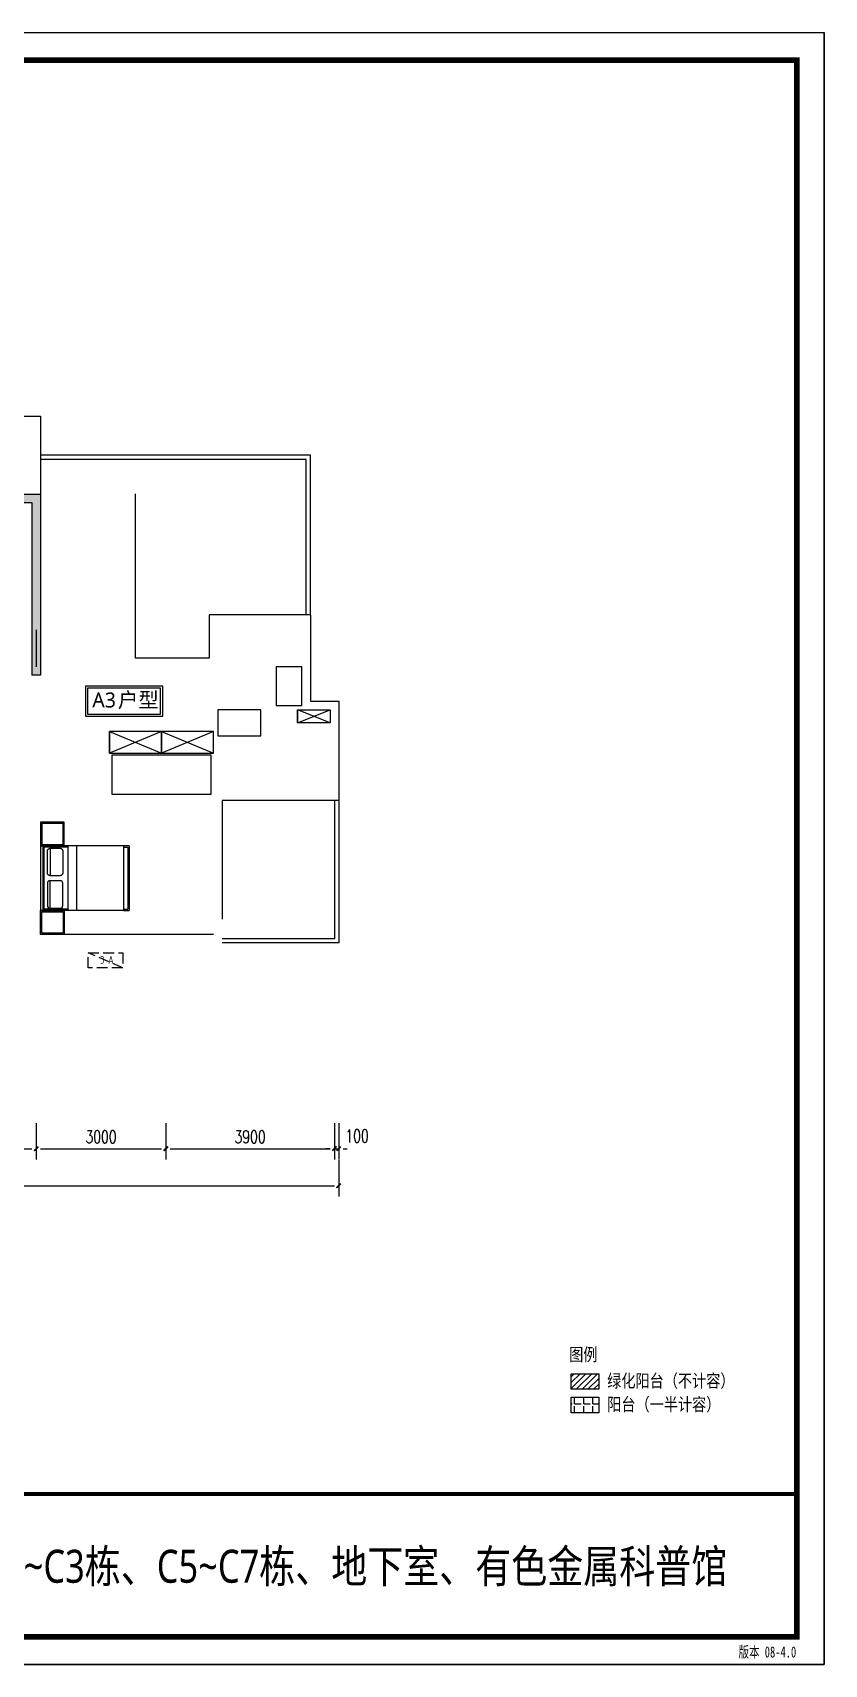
# Model space of a CAD drawing. Extents: x -1988865 to -1884162, y -260022 to -208037.
# Drawn here: x -1953737 to -1935416, y -260022 to -222226 of the extents above; entities that cross this region are included whole.
import ezdxf

# ---------------------------------------------------------------- set-up
doc = ezdxf.new("R2010")
doc.units = 0
doc.header["$LTSCALE"] = 1000
doc.header["$MEASUREMENT"] = 0
doc.linetypes.add('DASH', pattern=[0.35, 0.25, -0.1])
doc.linetypes.add('DOTE', pattern=[2.42, 2, -0.2, 0.02, -0.2])
for name, color, linetype in [('AREA', 6, 'Continuous'), ('BALCONY', 6, 'Continuous'), ('DOTE', 177, 'DOTE'), ('FURNITURE', 167, 'Continuous'), ('hordor_标准图框', 7, 'Continuous'), ('K_EQUIPMENT', 6, 'Continuous'), ('LINE', 21, 'Continuous'), ('LVTRY', 6, 'Continuous'), ('PUB_DIM', 3, 'Continuous'), ('PUB_HATCH', 8, 'Continuous'), ('R_NAME', 1, 'Continuous'), ('tk', 121, 'Continuous'), ('VHSoft_boundary', 7, 'Continuous'), ('WALL', 130, 'Continuous'), ('WINDOW', 153, 'Continuous')]:
    doc.layers.add(name, color=color, linetype=linetype)
doc.styles.add('_TCH_DIM_T3', font='SIMPLEX', dxfattribs={"width": 0.705882, "bigfont": 'GBCBIG'})
doc.styles.add('dim_font', font='tssdeng.shx', dxfattribs={"width": 0.7})
doc.styles.add('H', font='simhei.ttf', dxfattribs={"width": 0.7})
doc.styles.add('XIAD3', font='')
doc.styles.add('公司名称', font='msyh.ttf', dxfattribs={"width": 0.8, "height": 3.5})
doc.styles.add('宋体字', font='msyh.ttf')
doc.styles.get('XIAD3').set_extended_font_data('SimSun')
doc.dimstyles.new('_TCH_ARCH&&100', dxfattribs={"dimtxt": 297.5, "dimasz": 100, "dimexe": 250, "dimexo": 300, "dimgap": 126.25, "dimtad": 1, "dimdec": 0, "dimzin": 0, "dimdsep": 46, "dimtxsty": '_TCH_DIM_T3', "dimblk": '0912-_ArchTick', "dimcen": 0.09, "dimclrt": 7, "dimazin": 2, "dimtfac": 1, "dimtdec": 0, "dimtix": 1, "dimtmove": 2, "dimatfit": 3, "dimfxl": 1, "dimtolj": 1, "dimtzin": 0, "dimarcsym": 0})

# ---------------------------------------------------------------- blocks, each defined once
blk = doc.blocks.new('0912-0911-sdgeh5h43h55h')
at = {"layer": 'FURNITURE'}
for p, q in [((6183277, -683419), (6183277, -682790)), ((6184777, -682790), (6183277, -682790)), ((6184777, -682840), (6183277, -682840)), ((6184747, -682870), (6183307, -682870)), ((6183307, -683419), (6183307, -682870)), ((6184747, -683419), (6184747, -682870)), ((6184777, -684840), (6184777, -682790)), ((6183332, -683010), (6183969, -683010)), ((6184721, -683010), (6184085, -683010)), ((6184777, -683419), (6183277, -683419)), ((6183277, -684710), (6183277, -683419)), ((6184777, -683619), (6183277, -683619)), ((6184777, -684710), (6183277, -684710)), ((6183277, -684710), (6183277, -684840)), ((6184777, -684840), (6183277, -684840)), ((6183307, -684710), (6183307, -684810)), ((6184747, -684810), (6183307, -684810)), ((6184747, -684710), (6184747, -684810))]:
    blk.add_line(p, q, dxfattribs=at)
for points in [[(6182727, -683340), (6182727, -682790), (6183277, -682790), (6183277, -683340), (6182727, -683340), (6182727, -683160)], [(6185327, -683340), (6185327, -682790), (6184777, -682790), (6184777, -683340), (6185327, -683340), (6185327, -683160)]]:
    blk.add_lwpolyline(points, dxfattribs=at)
for points in [[(6182757, -683310), (6182757, -682820), (6183247, -682820), (6183247, -683310)], [(6185297, -683310), (6185297, -682820), (6184807, -682820), (6184807, -683310)]]:
    blk.add_lwpolyline(points, close=True, dxfattribs=at)
for points in [[(6183332, -683010), (6183332, -683245, 0.414214), (6183392, -683305), (6183909, -683305, 0.414214), (6183969, -683245), (6183969, -683010, 0.414214), (6183909, -682950), (6183392, -682950, 0.414214)], [(6184721, -683010), (6184721, -683245, -0.414214), (6184661, -683305), (6184144, -683305, -0.414214), (6184085, -683245), (6184085, -683010, -0.414214), (6184144, -682950), (6184661, -682950, -0.414214)]]:
    blk.add_lwpolyline(points, format="xyb", close=True, dxfattribs=at)
blk = doc.blocks.new('0912-0911-s1adf74asgasf')
at = {"layer": 'R_NAME'}
for points in [[(0, 700), (0, 0), (1790, 0), (1790, 700)], [(50, 650), (50, 50), (1740, 50), (1740, 650)]]:
    blk.add_lwpolyline(points, close=True, dxfattribs=at)
at = {"layer": 'R_NAME', "style": '宋体字'}
for s, p in [('A3', (159, 205)), ('户型', (751, 205))]:
    blk.add_text(s, height=347.1, dxfattribs=at).set_placement(p)
blk = doc.blocks.new('0912-0911-dsf2w3e5r34')
at = {"layer": 'PUB_HATCH'}
for points in [[(756027, -706962), (755327, -706962), (755527, -707162), (756027, -707162)], [(755527, -707162), (755327, -706962), (755327, -711162), (755527, -711162)], [(763027, -707095), (763027, -706962), (762327, -706962), (762327, -707162), (762927, -707162)], [(763027, -707095), (762927, -707162), (762927, -711062), (763027, -711128), (763127, -711062), (763127, -707162)], [(763027, -707095), (763127, -707162), (763727, -707162), (763727, -706962), (763027, -706962)], [(770027, -707162), (770527, -707162), (770727, -706962), (770027, -706962)], [(770727, -706962), (770527, -707162), (770527, -711162), (770727, -711162)], [(763027, -711028), (762927, -710962), (761527, -710962), (761727, -711162), (763027, -711162)], [(761727, -711162), (761527, -710962), (761527, -715362), (761727, -715362)], [(763027, -711028), (763027, -711162), (764327, -711162), (764527, -710962), (763127, -710962)], [(764527, -710962), (764327, -711162), (764327, -715362), (764527, -715362)]]:
    blk.add_hatch(color=256, dxfattribs=at).paths.add_polyline_path(points)
at = {"layer": 'WALL'}
for p, q in [((756027, -706962), (755327, -706962)), ((755327, -706962), (755327, -711162)), ((756027, -707162), (755527, -707162)), ((755527, -707162), (755527, -711162)), ((756027, -707162), (756027, -706962)), ((763027, -706962), (762327, -706962)), ((762327, -707162), (762327, -706962)), ((762927, -707162), (762327, -707162)), ((762927, -707162), (762927, -710962)), ((763027, -706962), (763727, -706962)), ((763127, -707162), (763727, -707162)), ((763127, -707162), (763127, -710962)), ((763727, -706962), (763727, -707162)), ((770027, -706962), (770727, -706962)), ((770027, -706962), (770027, -707162)), ((770027, -707162), (770527, -707162)), ((770527, -707162), (770527, -711162)), ((770727, -706962), (770727, -711162)), ((755527, -711162), (755327, -711162)), ((762927, -710962), (761527, -710962)), ((761527, -710962), (761527, -715362)), ((763027, -711162), (761727, -711162)), ((761727, -711162), (761727, -715362)), ((763027, -711162), (764327, -711162)), ((763127, -710962), (764527, -710962)), ((764327, -711162), (764327, -715362)), ((764527, -710962), (764527, -715362)), ((770727, -711162), (770527, -711162)), ((761727, -715362), (761527, -715362)), ((764527, -715362), (764327, -715362))]:
    blk.add_line(p, q, dxfattribs=at)
blk = doc.blocks.new('0912-0911-sdgrtyrty')
at = {"layer": 'hordor_标准图框'}
for p, q in [((-149343, -1380842), (270657, -1380842)), ((270657, -1677842), (270657, -1380842)), ((-149243, -1677842), (270657, -1677842))]:
    blk.add_line(p, q, dxfattribs=at)
at = {"layer": 'hordor_标准图框', "linetype": 'Continuous', "ltscale": 1.4}
for points, const_width in [([(-124343, -1386328), (-124343, -1672842), (265657, -1672842), (265657, -1385842), (-124842, -1385842)], 1000), ([(-124343, -1646839), (265657, -1646839)], 700)]:
    blk.add_lwpolyline(points, dxfattribs=dict(at, const_width=const_width))
at = {"layer": 'VHSoft_boundary'}
blk.add_lwpolyline([(-149343, -1380842), (270657, -1380842), (270657, -1677842), (-149343, -1677842)], close=True, dxfattribs=at)
at = {"layer": 'hordor_标准图框', "linetype": 'Continuous', "ltscale": 1.4, "style": '公司名称', "width": 0.8}
blk.add_text('丽景湾北区二期商品房项目 C1~C3栋、C5~C7栋、地下室、有色金属科普馆', height=6000, rotation=360, dxfattribs=at).set_placement((37346, -1662983))
at = {"layer": 'hordor_标准图框', "linetype": 'Continuous', "style": 'XIAD3', "width": 0.7}
blk.add_text('版本 08-4.0', height=2000, rotation=360, dxfattribs=at).set_placement((255056, -1676581))
blk = doc.blocks.new('0912-0911-vbmhf')
at = {"layer": 'tk', "color": 0, "xscale": 0.0999999971622562, "yscale": 0.0999999971622562, "zscale": 0.0999999971622562}
blk.add_blockref('0912-0911-sdgrtyrty', (102354, 264793), dxfattribs=at)
blk = doc.blocks.new('0912-_ArchTick')
at = {"color": 0, "linetype": 'ByBlock', "const_width": 0.4}
blk.add_lwpolyline([(-0.5, -0.5), (0.5, 0.5)], dxfattribs=at)
blk = doc.blocks.new('*D32')
at = {"layer": 'Defpoints', "color": 0, "transparency": 16777216}
for p in [(-1955555, -247184), (-1953655, -247184), (-1953655, -248077)]:
    blk.add_point(p, dxfattribs=at)
at = {"layer": 'PUB_DIM', "color": 0, "lineweight": -2, "transparency": 16777216}
for p, q in [((-1955555, -247484), (-1955555, -248327)), ((-1953655, -247484), (-1953655, -248327)), ((-1955455, -248077), (-1953755, -248077))]:
    blk.add_line(p, q, dxfattribs=at)
at = {"layer": 'PUB_DIM', "color": 0, "lineweight": -2, "transparency": 16777216, "xscale": 100, "yscale": 100, "zscale": 100, "rotation": 180}
blk.add_blockref('0912-_ArchTick', (-1955555, -248077), dxfattribs=at)
at = {"layer": 'PUB_DIM', "color": 0, "lineweight": -2, "transparency": 16777216, "xscale": 100, "yscale": 100, "zscale": 100}
blk.add_blockref('0912-_ArchTick', (-1953655, -248077), dxfattribs=at)
at = {"layer": 'PUB_DIM', "color": 7, "transparency": 16777216, "insert": (-1954605, -247802), "char_height": 297.5, "attachment_point": 5, "style": '_TCH_DIM_T3'}
blk.add_mtext('\\A1;1900', dxfattribs=at)
blk = doc.blocks.new('*D33')
at = {"layer": 'Defpoints', "color": 0, "transparency": 16777216}
for p in [(-1953655, -247184), (-1950655, -247184), (-1950655, -248077)]:
    blk.add_point(p, dxfattribs=at)
at = {"layer": 'PUB_DIM', "color": 0, "lineweight": -2, "transparency": 16777216}
for p, q in [((-1953655, -247484), (-1953655, -248327)), ((-1950655, -247484), (-1950655, -248327)), ((-1953555, -248077), (-1950755, -248077))]:
    blk.add_line(p, q, dxfattribs=at)
at = {"layer": 'PUB_DIM', "color": 0, "lineweight": -2, "transparency": 16777216, "xscale": 100, "yscale": 100, "zscale": 100, "rotation": 180}
blk.add_blockref('0912-_ArchTick', (-1953655, -248077), dxfattribs=at)
at = {"layer": 'PUB_DIM', "color": 0, "lineweight": -2, "transparency": 16777216, "xscale": 100, "yscale": 100, "zscale": 100}
blk.add_blockref('0912-_ArchTick', (-1950655, -248077), dxfattribs=at)
at = {"layer": 'PUB_DIM', "color": 7, "transparency": 16777216, "insert": (-1952155, -247802), "char_height": 297.5, "attachment_point": 5, "style": '_TCH_DIM_T3'}
blk.add_mtext('\\A1;3000', dxfattribs=at)
blk = doc.blocks.new('*D34')
at = {"layer": 'Defpoints', "color": 0, "transparency": 16777216}
for p in [(-1950655, -247184), (-1946755, -247184), (-1946755, -248077)]:
    blk.add_point(p, dxfattribs=at)
at = {"layer": 'PUB_DIM', "color": 0, "lineweight": -2, "transparency": 16777216}
for p, q in [((-1950655, -247484), (-1950655, -248327)), ((-1946755, -247484), (-1946755, -248327)), ((-1950555, -248077), (-1946855, -248077))]:
    blk.add_line(p, q, dxfattribs=at)
at = {"layer": 'PUB_DIM', "color": 0, "lineweight": -2, "transparency": 16777216, "xscale": 100, "yscale": 100, "zscale": 100, "rotation": 180}
blk.add_blockref('0912-_ArchTick', (-1950655, -248077), dxfattribs=at)
at = {"layer": 'PUB_DIM', "color": 0, "lineweight": -2, "transparency": 16777216, "xscale": 100, "yscale": 100, "zscale": 100}
blk.add_blockref('0912-_ArchTick', (-1946755, -248077), dxfattribs=at)
at = {"layer": 'PUB_DIM', "color": 7, "transparency": 16777216, "insert": (-1948705, -247802), "char_height": 297.5, "attachment_point": 5, "style": '_TCH_DIM_T3'}
blk.add_mtext('\\A1;3900', dxfattribs=at)
blk = doc.blocks.new('*D35')
at = {"layer": 'Defpoints', "color": 0, "transparency": 16777216}
for p in [(-1946755, -247184), (-1946655, -247184), (-1946655, -248077)]:
    blk.add_point(p, dxfattribs=at)
at = {"layer": 'PUB_DIM', "color": 0, "lineweight": -2, "transparency": 16777216}
for p, q in [((-1946755, -247484), (-1946755, -248327)), ((-1946655, -247484), (-1946655, -248327)), ((-1946855, -248077), (-1946955, -248077)), ((-1946755, -248077), (-1946655, -248077)), ((-1946555, -248077), (-1946455, -248077))]:
    blk.add_line(p, q, dxfattribs=at)
at = {"layer": 'PUB_DIM', "color": 0, "lineweight": -2, "transparency": 16777216, "xscale": 100, "yscale": 100, "zscale": 100}
blk.add_blockref('0912-_ArchTick', (-1946755, -248077), dxfattribs=at)
at = {"layer": 'PUB_DIM', "color": 0, "lineweight": -2, "transparency": 16777216, "xscale": 100, "yscale": 100, "zscale": 100, "rotation": 180}
blk.add_blockref('0912-_ArchTick', (-1946655, -248077), dxfattribs=at)
at = {"layer": 'PUB_DIM', "color": 7, "transparency": 16777216, "insert": (-1946231, -247782), "char_height": 297.5, "attachment_point": 5, "style": '_TCH_DIM_T3'}
blk.add_mtext('\\A1;100', dxfattribs=at)
blk = doc.blocks.new('*D36')
at = {"layer": 'Defpoints', "color": 0, "transparency": 16777216}
for p in [(-1975855, -248042), (-1946655, -248042), (-1946655, -248935)]:
    blk.add_point(p, dxfattribs=at)
at = {"layer": 'PUB_DIM', "color": 0, "lineweight": -2, "transparency": 16777216}
for p, q in [((-1975855, -248342), (-1975855, -249185)), ((-1946655, -248342), (-1946655, -249185)), ((-1975755, -248935), (-1946755, -248935))]:
    blk.add_line(p, q, dxfattribs=at)
at = {"layer": 'PUB_DIM', "color": 0, "lineweight": -2, "transparency": 16777216, "xscale": 100, "yscale": 100, "zscale": 100, "rotation": 180}
blk.add_blockref('0912-_ArchTick', (-1975855, -248935), dxfattribs=at)
at = {"layer": 'PUB_DIM', "color": 0, "lineweight": -2, "transparency": 16777216, "xscale": 100, "yscale": 100, "zscale": 100}
blk.add_blockref('0912-_ArchTick', (-1946655, -248935), dxfattribs=at)
at = {"layer": 'PUB_DIM', "color": 7, "transparency": 16777216, "insert": (-1961255, -248660), "char_height": 297.5, "attachment_point": 5, "style": '_TCH_DIM_T3'}
blk.add_mtext('\\A1;29200', dxfattribs=at)
blk = doc.blocks.new('0912-0911-A$C1B2606B7')
at = {"linetype": 'DASH'}
blk.add_line((0, 0), (800, 350), dxfattribs=at)
blk.add_lwpolyline([(0, 0), (800, 0), (800, 350), (0, 350)], close=True, dxfattribs=at)
at = {"linetype": 'DASH', "style": 'dim_font', "width": 0.8}
blk.add_text('A C', height=180, dxfattribs=at).set_placement((210, 95))

msp = doc.modelspace()

# ---------------------------------------------------------------- hatches: boundary and pattern name
at = {"layer": 'LINE'}
h = msp.add_hatch(dxfattribs=at)
h.set_pattern_fill('ANSI31', color=256, scale=60)
h.set_pattern_definition([(45, (-1710689.24, -310773), (-67.35192, 67.35192), [])])
h.paths.add_polyline_path([(-1941272.4, -253290.7), (-1940636, -253290.7), (-1940636, -253649.5), (-1941272.4, -253649.5)])
h = msp.add_hatch(dxfattribs=at)
h.set_pattern_fill('ANGLE', color=256, scale=60)
h.set_pattern_definition([(0, (-1710689.24, -310773), (0, 209.55), [152.4, -57.15]), (90, (-1710689.24, -310773), (-209.55, 1e-14), [152.4, -57.15])])
h.paths.add_polyline_path([(-1941272.4, -253835.6), (-1940636, -253835.6), (-1940636, -254194.3), (-1941272.4, -254194.3)])

# ---------------------------------------------------------------- linework, layer by layer
at = {"layer": 'BALCONY'}
msp.add_line((-1953655.2, -236062.4), (-1953655.2, -236912.4), dxfattribs=at)
for points in [[(-1968955.2, -232912.4), (-1968955.2, -231112.4), (-1953555.2, -231112.4), (-1953555.2, -232912.4)], [(-1947305.2, -235712.4), (-1947305.2, -232012.4), (-1953555.2, -232012.4)], [(-1947405.2, -235712.4), (-1947405.2, -232112.4), (-1953555.2, -232112.4)], [(-1946655.2, -240012.4), (-1946655.2, -243312.4), (-1949355.2, -243312.4)], [(-1946755.2, -240012.4), (-1946755.2, -243212.4), (-1949355.2, -243212.4)]]:
    msp.add_lwpolyline(points, dxfattribs=at)
at = {"layer": 'FURNITURE'}
for points in [[(-1947605.2, -237912.4), (-1946855.2, -237912.4), (-1946855.2, -238212.4), (-1947605.2, -238212.4)], [(-1951955.2, -238912.4), (-1950755.2, -238912.4), (-1950755.2, -238412.4), (-1951955.2, -238412.4)], [(-1950755.2, -238912.4), (-1949555.2, -238912.4), (-1949555.2, -238412.4), (-1950755.2, -238412.4)], [(-1949605.2, -238962.4), (-1951905.2, -238962.4), (-1951905.2, -239862.4), (-1949605.2, -239862.4)]]:
    msp.add_lwpolyline(points, close=True, dxfattribs=at)
for points in [[(-1946855.2, -238212.4), (-1947605.2, -237912.4), (-1947605.2, -238212.4), (-1946855.2, -237912.4)], [(-1950755.2, -238412.4), (-1951955.2, -238912.4), (-1951955.2, -238412.4), (-1950755.2, -238912.4)], [(-1949555.2, -238412.4), (-1950755.2, -238912.4), (-1950755.2, -238412.4), (-1949555.2, -238912.4)]]:
    msp.add_lwpolyline(points, dxfattribs=at)
at = {"layer": 'LINE'}
for points in [[(-1941272.4, -253290.7), (-1940636, -253290.7), (-1940636, -253649.5), (-1941272.4, -253649.5)], [(-1941272.4, -253835.6), (-1940636, -253835.6), (-1940636, -254194.3), (-1941272.4, -254194.3)]]:
    msp.add_lwpolyline(points, close=True, dxfattribs=at)
at = {"layer": 'LVTRY'}
for points in [[(-1948105.2, -237812.4), (-1947505.2, -237812.4), (-1947505.2, -236912.4), (-1948105.2, -236912.4)], [(-1948455.2, -238512.4), (-1948455.2, -237912.4), (-1949455.2, -237912.4), (-1949455.2, -238512.4)]]:
    msp.add_lwpolyline(points, close=True, dxfattribs=at)
at = {"layer": 'WALL'}
for points in [[(-1947305.2, -235712.4), (-1949655.2, -235712.4), (-1949655.2, -236712.4), (-1951355.2, -236712.4), (-1951355.2, -232912.4)], [(-1947305.2, -235712.4), (-1947305.2, -237712.4), (-1946655.2, -237712.4), (-1946655.2, -240012.4)], [(-1946655.2, -240012.4), (-1949355.2, -240012.4), (-1949355.2, -242762.4)]]:
    msp.add_lwpolyline(points, dxfattribs=at)
at = {"layer": 'WINDOW'}
msp.add_line((-1949555.2, -243112.4), (-1953555.2, -243112.4), dxfattribs=at)

# ---------------------------------------------------------------- block references
at = {"xscale": 1.272593102947569, "yscale": 1.272593102947569, "zscale": 1.272593102947569}
msp.add_blockref('0912-0911-vbmhf', (-2100114.8, -383474.6), dxfattribs=at)
at = {"layer": 'AREA'}
msp.add_blockref('0912-0911-s1adf74asgasf', (-1952516.8, -238061.8), dxfattribs=at)
at = {"layer": 'DOTE'}
msp.add_blockref('0912-0911-dsf2w3e5r34', (-2724281.7, 474049.4), dxfattribs=at)
at = {"layer": 'FURNITURE', "rotation": 90.00000000000003}
msp.add_blockref('0912-0911-sdgeh5h43h55h', (-2636344.9, -6425839.1), dxfattribs=at)
at = {"layer": 'K_EQUIPMENT', "xscale": -1}
msp.add_blockref('0912-0911-A$C1B2606B7', (-1951652.2, -243887.4), dxfattribs=at)

# ---------------------------------------------------------------- texts
at = {"layer": 'R_NAME', "style": 'H', "width": 0.8}
for s, p in [('图例', (-1941319, -252995.2)), ('绿化阳台（不计容）', (-1940440.3, -253604.1)), ('阳台（一半计容）', (-1940440.3, -254149))]:
    msp.add_text(s, height=300, dxfattribs=at).set_placement(p)

# ---------------------------------------------------------------- dimensions: what is measured, and where the dimension line sits
at = {"layer": 'PUB_DIM'}
for p1, p2, picture, middle in [((-1955555.2, -247183.9), (-1953655.2, -247183.9), '*D32', (-1954605.2, -247802.5)), ((-1953655.2, -247183.9), (-1950655.2, -247183.9), '*D33', (-1952155.2, -247802.5)), ((-1950655.2, -247183.9), (-1946755.2, -247183.9), '*D34', (-1948705.2, -247802.5)), ((-1975855.2, -248041.6), (-1946655.2, -248041.6), '*D36', (-1961255.2, -248660.1))]:
    dim = msp.add_aligned_dim(p1=p1, p2=p2, distance=-893.5, dimstyle='_TCH_ARCH&&100', dxfattribs=at)
    dim.commit()
    dim.dimension.update_dxf_attribs({"geometry": picture, "text_midpoint": middle})
dim = msp.add_linear_dim(base=(-1946655.2, -248077.5), p1=(-1946755.2, -247183.9), p2=(-1946655.2, -247183.9), angle=0, dimstyle='_TCH_ARCH&&100', dxfattribs=at)
dim.commit()
dim.dimension.update_dxf_attribs({"geometry": '*D35', "text_midpoint": (-1946231.3, -247782.5), "dimtype": 129})

doc.saveas('drawing.dxf')
